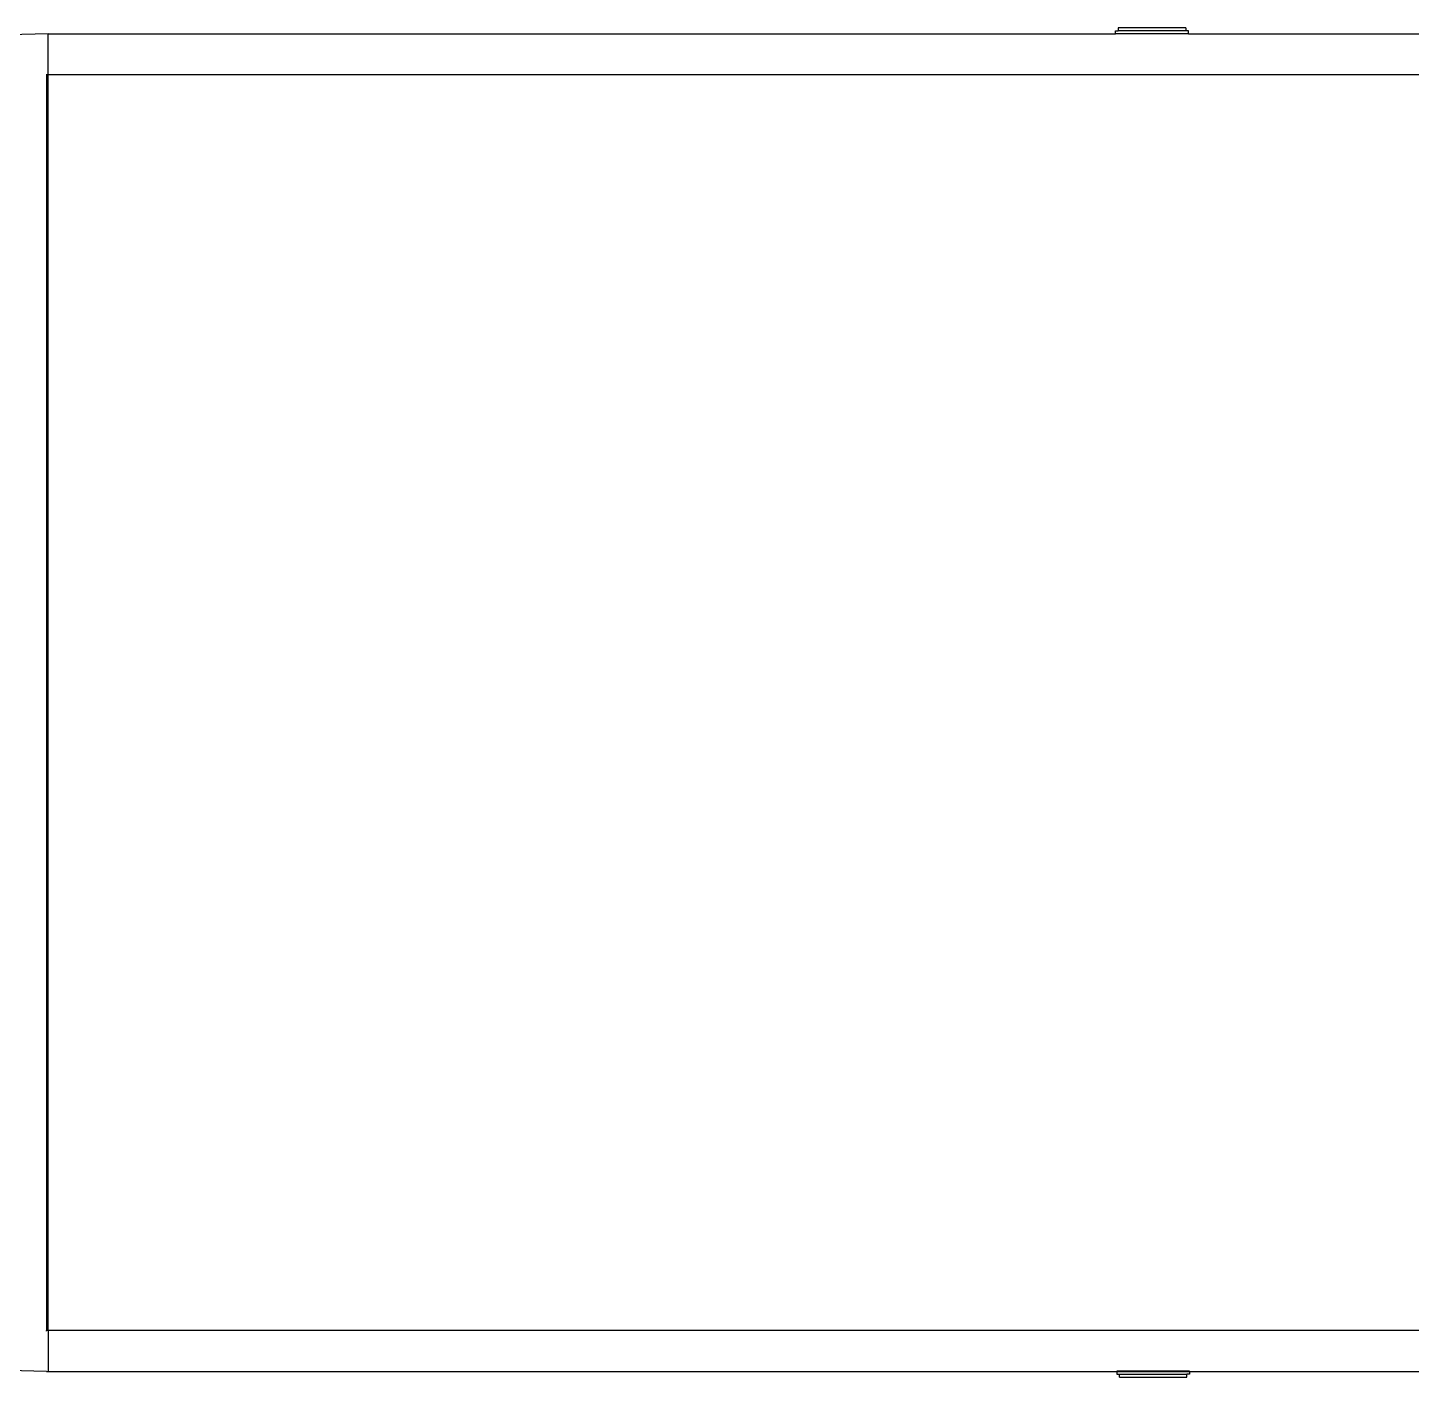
# Model space of a CAD drawing. Header units: millimetres. Extents: x 44692 to 172587, y -26854 to 14445.
# Drawn here: x 126334 to 128446, y -15859 to -13800 of the extents above; entities that cross this region are included whole.
import ezdxf

# ---------------------------------------------------------------- set-up
doc = ezdxf.new("R2010")
doc.units = ezdxf.units.MM
doc.header["$LTSCALE"] = 100
doc.layers.add('Transporte semielaborado', color=30, linetype='Continuous')

msp = doc.modelspace()

# ---------------------------------------------------------------- linework, layer by layer
at = {"layer": 'Transporte semielaborado'}
for p, q in [((126305.459, -13810.429), (126365.316, -13808.755)), ((126365.316, -13809.373), (126365.316, -13808.755)), ((126365.316, -13809.373), (126872.926, -13809.373)), ((126365.316, -13871.922), (126365.316, -13809.373)), ((126872.926, -13809.373), (126872.926, -13809.908)), ((126872.926, -13809.373), (127994.207, -13809.373)), ((127994.207, -13809.373), (127994.207, -13804.735)), ((127994.207, -13804.735), (127998.331, -13804.735)), ((128105.531, -13809.375), (127994.207, -13809.373)), ((127998.331, -13800.096), (127998.331, -13804.735)), ((128101.407, -13800.098), (127998.331, -13800.096)), ((128101.407, -13804.736), (127998.331, -13804.735)), ((128101.407, -13800.098), (128101.407, -13804.736)), ((128105.531, -13804.736), (128101.407, -13804.736)), ((128105.531, -13809.375), (128105.531, -13804.736)), ((128105.531, -13809.375), (128643.532, -13809.373)), ((126362.692, -13871.104), (126362.692, -13871.922)), ((126362.692, -13871.922), (126362.692, -15787.761)), ((126365.316, -13871.922), (126362.692, -13871.922)), ((126986.874, -13871.922), (126365.316, -13871.922)), ((126365.316, -15787.761), (126365.316, -13871.922)), ((127608.432, -13871.922), (126986.874, -13871.922)), ((128229.99, -13871.922), (127608.432, -13871.922)), ((128851.548, -13871.922), (128229.99, -13871.922)), ((126362.692, -15788.579), (126362.692, -15787.761)), ((126365.316, -15787.761), (126362.692, -15787.761)), ((126986.874, -15787.761), (126365.316, -15787.761)), ((126365.316, -15787.761), (126365.316, -15850.106)), ((127608.432, -15787.761), (126986.874, -15787.761)), ((128229.99, -15787.761), (127608.432, -15787.761)), ((128851.548, -15787.761), (128229.99, -15787.761)), ((126305.459, -15848.432), (126362.692, -15850.032)), ((126362.692, -15850.31), (126362.692, -15850.032)), ((126362.692, -15850.032), (126365.316, -15850.106)), ((126362.692, -15850.31), (126872.926, -15850.31)), ((126872.926, -15849.775), (126872.926, -15850.31)), ((126872.926, -15850.31), (127995.975, -15850.31)), ((127995.975, -15849.933), (127995.975, -15850.31)), ((128107.298, -15849.935), (127995.975, -15849.933)), ((127995.975, -15850.31), (127995.975, -15854.571)), ((127995.975, -15850.31), (128107.298, -15850.31)), ((127995.975, -15854.571), (128000.099, -15854.571)), ((128000.098, -15859.21), (128000.099, -15854.571)), ((128000.099, -15854.571), (128103.174, -15854.573)), ((128103.174, -15859.211), (128103.174, -15854.573)), ((128107.298, -15854.573), (128103.174, -15854.573)), ((128107.298, -15849.935), (128107.298, -15850.31)), ((128107.298, -15850.31), (128594.821, -15850.31)), ((128107.298, -15850.31), (128107.298, -15854.573)), ((128000.098, -15859.21), (128103.174, -15859.211))]:
    msp.add_line(p, q, dxfattribs=at)

doc.saveas('drawing.dxf')
